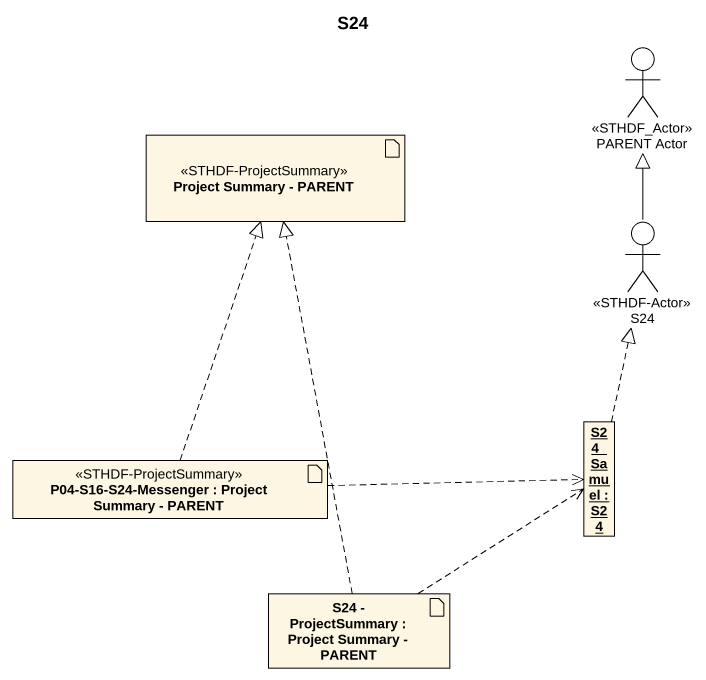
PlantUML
@startuml
title S24
allowmixing
hide circle
hide empty members
actor "PARENT Actor" as PARENT_Actor <<STHDF_Actor>>
artifact "Project Summary - PARENT" as Project_Summary_PARENT <<STHDF-ProjectSummary>>
actor S24 <<STHDF-Actor>>
object "S24_Samuel : S24" as S24_Samuel
artifact "P04-S16-S24-Messenger : Project Summary - PARENT" as P04_S16_S24_Messenger <<STHDF-ProjectSummary>>
artifact "S24 - ProjectSummary : Project Summary - PARENT" as S24_ProjectSummary
S24 -up-|> PARENT_Actor
S24_Samuel .up.|> S24
P04_S16_S24_Messenger .up.|> Project_Summary_PARENT
P04_S16_S24_Messenger .right.> S24_Samuel
S24_ProjectSummary .up.|> Project_Summary_PARENT
S24_ProjectSummary .up.> S24_Samuel
@enduml
